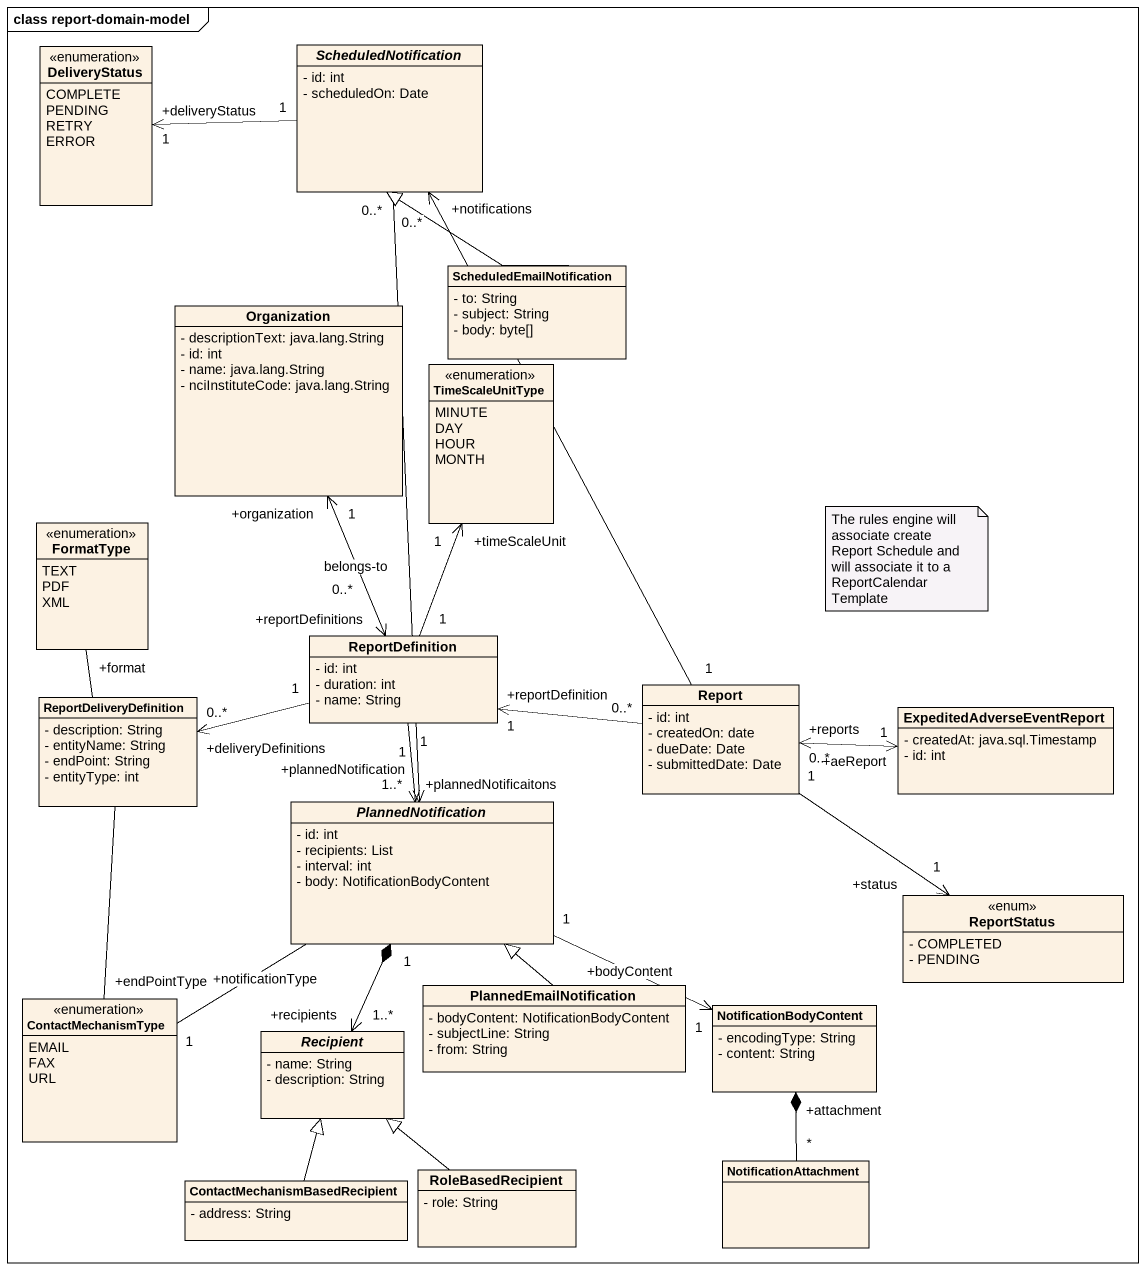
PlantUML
@startuml
mainframe class report-domain-model
hide circle
hide empty members
skinparam classAttributeIconSize 0
enum DeliveryStatus {
  COMPLETE
  PENDING
  RETRY
  ERROR
}
abstract class ScheduledNotification {
  - id: int
  - scheduledOn: Date
}
class ScheduledEmailNotification {
  - to: String
  - subject: String
  - body: byte[]
}
class Organization {
  - descriptionText: java.lang.String
  - id: int
  - name: java.lang.String
  - nciInstituteCode: java.lang.String
}
enum TimeScaleUnitType {
  MINUTE
  DAY
  HOUR
  MONTH
}
enum FormatType {
  TEXT
  PDF
  XML
}
class ReportDefinition {
  - id: int
  - duration: int
  - name: String
}
class Report {
  - id: int
  - createdOn: date
  - dueDate: Date
  - submittedDate: Date
}
class ReportDeliveryDefinition {
  - description: String
  - entityName: String
  - endPoint: String
  - entityType: int
}
class ExpeditedAdverseEventReport {
  - createdAt: java.sql.Timestamp
  - id: int
}
abstract class PlannedNotification {
  - id: int
  - recipients: List
  - interval: int
  - body: NotificationBodyContent
}
class ReportStatus <<enum>> {
  - COMPLETED
  - PENDING
}
enum ContactMechanismType {
  EMAIL
  FAX
  URL
}
class PlannedEmailNotification {
  - bodyContent: NotificationBodyContent
  - subjectLine: String
  - from: String
}
class NotificationBodyContent {
  - encodingType: String
  - content: String
}
abstract class Recipient {
  - name: String
  - description: String
}
class "ContactMechanismBasedRecipient" as ContactMechanismBasedRecipie {
  - address: String
}
class RoleBasedRecipient {
  - role: String
}
class NotificationAttachment
ScheduledNotification "1" -left-> "+deliveryStatus\n1" DeliveryStatus
ScheduledNotification "0..*" --> "+plannedNotification\n1" PlannedNotification
ScheduledEmailNotification -up-|> ScheduledNotification
Organization "+organization\n1" <--> "+reportDefinitions\n0..*" ReportDefinition : belongs-to
FormatType "+format" -- ReportDeliveryDefinition
ReportDefinition "1" -up-> "+timeScaleUnit\n1" TimeScaleUnitType
ReportDefinition "+reportDefinition\n1" <-right- "0..*" Report
ReportDefinition "1" -left-> "+deliveryDefinitions\n0..*" ReportDeliveryDefinition
ReportDefinition "1" --> "+plannedNotificaitons\n1..*" PlannedNotification
Report "1" -up-> "+notifications\n0..*" ScheduledNotification
Report "+reports\n0..*" <-right-> "+aeReport\n1" ExpeditedAdverseEventReport
Report "1" --> "+status\n1" ReportStatus
ReportDeliveryDefinition -- "+endPointType" ContactMechanismType
PlannedNotification -- "+notificationType\n1" ContactMechanismType
PlannedNotification "1" -right-> "+bodyContent\n1" NotificationBodyContent
PlannedEmailNotification -up-|> PlannedNotification
Recipient "+recipients\n1..*" <-up-* "1" PlannedNotification
ContactMechanismBasedRecipie -up-|> Recipient
RoleBasedRecipient -up-|> Recipient
NotificationAttachment "*" -up-* "+attachment" NotificationBodyContent
note as N1
  The rules engine will associate create Report Schedule and will associate it to a ReportCalendarTemplate
end note
@enduml
